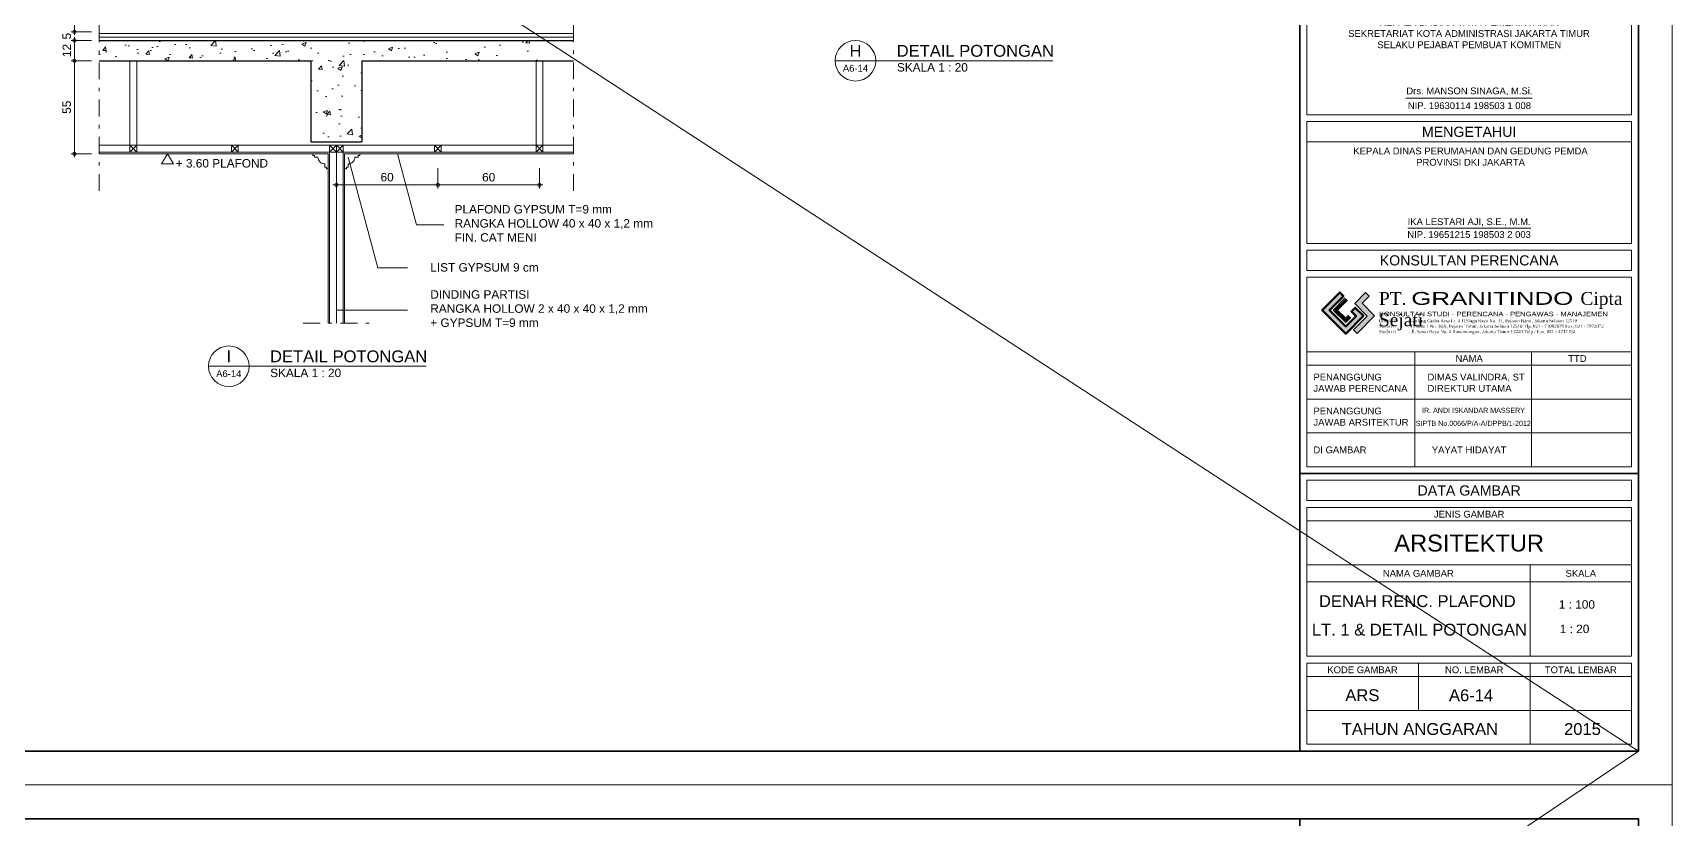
# Model space of a CAD drawing. Header units: millimetres. Extents: x -11 to 1625, y -267 to 180.
# Drawn here: x 597.3 to 645.74, y 36.28 to 59.49 of the extents above; entities that cross this region are included whole.
import ezdxf
from ezdxf.enums import TextEntityAlignment as Align

# ---------------------------------------------------------------- set-up
doc = ezdxf.new("R2010")
doc.units = ezdxf.units.MM
doc.linetypes.add('DASHDOT', pattern=[1, 0.5, -0.25, 0, -0.25])
for name, color, linetype, lineweight in [('ars', 11, 'Continuous', 5), ('blk', 1, 'Continuous', 30), ('GRS KOP', 1, 'Continuous', 35), ('kop', 7, 'Continuous', 20), ('lan', 7, 'Continuous', 15), ('logo', 7, 'Continuous', 50), ('not', 7, 'Continuous', 20), ('PARTISI', 190, 'Continuous', 9), ('pla', 213, 'Continuous', 15), ('u', 6, 'Continuous', 20)]:
    doc.layers.add(name, color=color, linetype=linetype, lineweight=lineweight)
doc.styles.add('BARU', font='complex.shx')
doc.styles.add('S', font='SIMPLEX', dxfattribs={"width": 1.1})
doc.styles.get("Standard").update_dxf_attribs({"font": 'ARIALUNI.TTF'})
doc.linetypes.add('BATTING', pattern='A,0.0001,-0.1,[134,ltypeshp.shx,S=0.1,R=0,X=-0.1,Y=0],-0.2,[134,ltypeshp.shx,S=0.1,R=180,X=0.1,Y=0],-0.1', length=0.4001)
doc.dimstyles.new('SK-20', dxfattribs={"dimtxt": 0.25, "dimasz": 0.1, "dimexe": 0.1, "dimexo": 0, "dimgap": 0.1, "dimtad": 1, "dimdec": 0, "dimlfac": 20, "dimzin": 12, "dimdsep": 46, "dimtxsty": 'Standard', "dimblk": 'BULAT', "dimcen": 0.1, "dimdle": 0.1, "dimclrd": 256, "dimclre": 256, "dimclrt": 256, "dimadec": 0, "dimazin": 3, "dimtfac": 1, "dimtdec": 0, "dimtix": 1, "dimtofl": 0, "dimtmove": 0, "dimatfit": 3, "dimldrblk": 'BULAT', "dimfxl": 0, "dimtolj": 1, "dimtzin": 0, "dimlwd": -1, "dimlwe": -1, "dimarcsym": 0})

# ---------------------------------------------------------------- blocks, each defined once
blk = doc.blocks.new('logo granitindo baru')
at = {"layer": 'logo'}
for points in [[(1.03, 1.463), (0.916, 1.574), (0.366, 1.024), (1.1, 0.289), (1.652, 0.843), (1.392, 1.098), (1.281, 0.987), (1.423, 0.84), (1.102, 0.519), (0.594, 1.025)], [(1.721, 1.576), (1.381, 1.236), (1.771, 0.842), (1.341, 0.407), (1.454, 0.294), (2.001, 0.844), (1.609, 1.237), (1.835, 1.464)]]:
    blk.add_hatch(color=8, dxfattribs=at).paths.add_polyline_path(points)
blk.add_lwpolyline([(1.03, 1.463), (0.916, 1.574), (0.366, 1.024), (1.1, 0.289), (1.652, 0.843), (1.392, 1.098), (1.281, 0.987), (1.423, 0.84), (1.102, 0.519), (0.594, 1.025), (1.03, 1.463), (0.916, 1.574)], dxfattribs=at)
at = {"layer": 'logo', "lineweight": 0}
blk.add_lwpolyline([(1.721, 1.576), (1.381, 1.236), (1.771, 0.842), (1.341, 0.407), (1.454, 0.294), (2.001, 0.844), (1.609, 1.237), (1.835, 1.464), (1.721, 1.576)], dxfattribs=at)
at = {"layer": 'logo', "lineweight": 13}
for points in [[(1.089, 1.403), (0.713, 1.026), (1.101, 0.638), (1.258, 0.794)], [(1.112, 1.38), (0.759, 1.026), (1.101, 0.683), (1.235, 0.817)], [(1.134, 1.357), (0.803, 1.026), (1.101, 0.728), (1.213, 0.839)], [(1.157, 1.334), (0.85, 1.026), (1.101, 0.775), (1.189, 0.863)]]:
    blk.add_lwpolyline(points, dxfattribs=at)
at = {"layer": 'logo', "insert": (2.134, 1.589), "char_height": 0.4, "width": 7.66452, "attachment_point": 1}
blk.add_mtext('{\\fTimes New Roman|b0|i0|c0|p18;PT. \\fCityBlueprint|b0|i0|c2|p2;\\W1.5;GRANITINDO \\fTimes New Roman|b0|i0|c0|p18;\\W1;Cipta Sejati}', dxfattribs=at)
at = {"layer": 'logo', "insert": (2.134, 0.975), "char_height": 0.1, "attachment_point": 1}
blk.add_mtext_dynamic_manual_height_columns('{\\f@Arial Unicode MS|b0|i0|c0|p34;\\H1.4x;\\W1.2;KONSULTAN STUDI - PERENCANA - PENGAWAS - MANAJEMEN\\fTimes New Roman|b0|i0|c0|p18;\\P\\pt0.9;\\H0.71429x;\\W1;Domisili ^I: Gedung Graha Arsa Lt. 4 Jl.Siaga Raya No. 31, Pejaten Barat, Jakarta Selatan 12510\\PStudio I ^I: Jl. Batu I No. 36A, Pejaten Timur, Jakarta Selatan 12510 Tlp. 021 - 71082879 Fax. 021 - 7972072\\PStudio II          : Jl. Sawo Raya No. 4 Rawamangun, Jakarta Timur 13220 Telp / Fax. 021 - 4717152}', width=9.56937, gutter_width=0, heights=[1.67], dxfattribs=at)
blk = doc.blocks.new('kop')
at = {"layer": 'GRS KOP'}
for p, q in [((73, 1), (73, 54)), ((83, 1), (83, 54)), ((73, 9.2), (83, 9.2))]:
    blk.add_line(p, q, dxfattribs=at)
blk.add_lwpolyline([(1, 54), (83, 54), (83, 1), (1, 1)], close=True, dxfattribs=at)
at = {"layer": 'kop', "color": 7}
for p, q in [((84, 55), (0, 55)), ((84, 55), (84, 0)), ((84, 55), (84, 0)), ((0, 0), (84, 0))]:
    blk.add_line(p, q, dxfattribs=at)
at = {"layer": 'kop'}
for p, q in [((73.2, 19.8), (73.2, 23.4)), ((82.8, 19.8), (82.8, 23.4)), ((76.127, 20.296), (79.863, 20.296)), ((82.8, 19.8), (73.2, 19.8)), ((73.2, 16), (73.2, 19.6)), ((82.8, 19.6), (73.2, 19.6)), ((82.8, 16), (82.8, 19.6)), ((82.8, 19), (73.2, 19)), ((82.8, 16), (73.2, 16)), ((73.2, 9.4), (73.2, 15)), ((82.8, 15), (73.2, 15)), ((82.8, 9.4), (82.8, 15)), ((82.8, 12.8), (73.2, 12.8)), ((76.4, 9.4), (76.4, 12.8)), ((79.842, 9.4), (79.842, 12.8)), ((82.8, 12.4), (73.2, 12.4)), ((73.2, 12.4), (73.2, 11.4)), ((82.8, 11.4), (73.2, 11.4)), ((82.8, 10.4), (73.2, 10.4)), ((82.8, 9.4), (73.2, 9.4)), ((73.2, 7.8), (82.8, 7.8)), ((73.2, 6.5), (82.8, 6.5)), ((79.8, 3.8), (79.8, 6.5)), ((73.2, 6), (82.8, 6)), ((76.5, 2.2), (76.5, 3.6)), ((79.8, 1.2), (79.8, 3.6)), ((73.2, 3.2), (82.8, 3.2)), ((73.2, 2.2), (82.8, 2.2))]:
    blk.add_line(p, q, dxfattribs=at)
blk.add_lwpolyline([(76.189, 16.449), (79.826, 16.449)], dxfattribs=at)
for points in [[(73.2, 15.2), (82.8, 15.2), (82.8, 15.8), (73.2, 15.8)], [(73.2, 8.4), (82.8, 8.4), (82.8, 9), (73.2, 9)], [(73.2, 3.8), (82.8, 3.8), (82.8, 8.2), (73.2, 8.2)], [(73.2, 1.2), (82.8, 1.2), (82.8, 3.6), (73.2, 3.6)]]:
    blk.add_lwpolyline(points, close=True, dxfattribs=at)
at = {"xscale": 0.9500000000000455, "yscale": 0.9500000000000455, "zscale": 0.9500000000000455}
blk.add_blockref('logo granitindo baru', (73.307, 13.056), dxfattribs=at)
at = {"layer": 'kop'}
for s, height, p in [('Drs. MANSON SINAGA, M.Si.', 0.19926, (78.009, 20.496)), ('NIP. 19630114 198503 1 008', 0.19926, (78.009, 20.071)), ('MENGETAHUI', 0.3, (78, 19.3)), ('IKA LESTARI AJI, S.E., M.M.', 0.2, (77.999, 16.625)), ('NIP. 19651215 198503 2 003', 0.2, (77.999, 16.264)), ('KONSULTAN PERENCANA', 0.3, (78, 15.5)), ('NAMA', 0.2, (78, 12.6)), ('TTD', 0.2, (81.2, 12.6)), ('DATA GAMBAR', 0.3, (78, 8.7)), ('JENIS GAMBAR', 0.2, (78, 8)), ('ARSITEKTUR', 0.5, (78, 7.146)), ('NAMA GAMBAR', 0.2, (76.5, 6.25)), ('SKALA', 0.2, (81.3, 6.25)), ('KODE GAMBAR', 0.2, (74.85, 3.4)), ('NO. LEMBAR', 0.2, (78.15, 3.4)), ('TOTAL LEMBAR', 0.2, (81.3, 3.4)), ('ARS', 0.35, (74.844, 2.65)), ('TAHUN ANGGARAN', 0.35, (76.545, 1.65)), ('2015', 0.35, (81.349, 1.65))]:
    blk.add_text(s, height=height, dxfattribs=at).set_placement(p, align=Align.MIDDLE)
blk.add_text('SIPTB No.0066/P/A-A/DPPB/1-2012', height=0.15, dxfattribs=at).set_placement((78.122, 10.609), align=Align.CENTER)
at = {"layer": 'kop', "char_height": 0.2, "attachment_point": 1, "style": 'BARU'}
for s, width, insert in [('\\pi1.5072;{\\fArial|b0|i0|c0|p34;KEPALA BAGIAN TATA PEMERINTAHAN\\P\\pi0.57794;SEKRETARIAT KOTA ADMINISTRASI JAKARTA TIMUR\\P\\pi1.4412;SELAKU PEJABAT PEMBUAT KOMITMEN}', 8.28085, (73.847, 22.638)), ('\\pi1.1521;{\\fArial|b0|i0|c0|p34;KEPALA DINAS PERUMAHAN DAN GEDUNG PEMDA\\P\\pi3.0079;PROVINSI DKI JAKARTA}', 9.20836, (73.427, 18.833))]:
    blk.add_mtext_dynamic_manual_height_columns(s, width=width, gutter_width=1.5, heights=[0], dxfattribs=dict(at, insert=insert))
at = {"layer": 'kop', "attachment_point": 1}
for s, insert, char_height, width in [('PENANGGUNG\\PJAWAB PERENCANA', (73.4, 12.15), 0.2, 8.33062), ('DIMAS VALINDRA, ST\\PDIREKTUR UTAMA', (76.77, 12.15), 0.2, 8.16499), ('PENANGGUNG\\PJAWAB ARSITEKTUR', (73.4, 11.15), 0.2, 8.79211), ('IR. ANDI ISKANDAR MASSERY', (76.609, 11.143), 0.15, 4.04264), ('DI GAMBAR', (73.4, 10), 0.2, 7.59768)]:
    blk.add_mtext(s, dxfattribs=dict(at, insert=insert, char_height=char_height, width=width))
at = {"layer": 'kop', "style": 'BARU', "flags": 4}
for p, height in [((73.8, 5.4), 0.35), ((80.303, 5.382), 0.25), ((73.8, 4.9), 0.35), ((80.303, 4.882), 0.25), ((73.8, 4.4), 0.35), ((80.303, 4.382), 0.25)]:
    blk.add_attdef('-', p, '', height=height, dxfattribs=at)
at = {"layer": 'kop', "flags": 4}
for tag, p in [('AR-00', (78.057, 2.648)), ('00', (81.238, 2.647))]:
    blk.add_attdef(tag, text='', height=0.35, dxfattribs=at).set_placement(p, align=Align.MIDDLE)
blk = doc.blocks.new('Ndtpd')
blk.add_line((0.747, 0), (-0.747, 0))
blk.add_circle((0, 0), 0.747)
at = {"flags": 4}
for tag, height, p in [('NO', 0.5, (0, 0.148)), ('NOLBR', 0.3, (0, -0.398))]:
    blk.add_attdef(tag, text='', height=height, dxfattribs=at).set_placement(p, align=Align.CENTER)
for tag, p, height in [('NDTPD', (1.516, 0.148), 0.5), ('SKALA', (1.523, -0.398), 0.3)]:
    blk.add_attdef(tag, p, '', height=height, dxfattribs=at)
blk = doc.blocks.new('BULAT')
for p, q in [((-1, 0), (1, 0)), ((0, -1), (0, 1))]:
    blk.add_line(p, q)
blk.add_circle((0, 0), 0.5)
blk = doc.blocks.new('*D2969')
at = {"layer": 'Defpoints', "color": 0, "ltscale": 0.15}
for p in [(609.269, 55.493), (612.269, 55.493), (612.269, 54.993)]:
    blk.add_point(p, dxfattribs=at)
at = {"layer": 'u', "ltscale": 0.15}
for p, q in [((609.269, 55.493), (609.269, 54.893)), ((612.269, 55.493), (612.269, 54.893)), ((609.369, 54.993), (612.169, 54.993))]:
    blk.add_line(p, q, dxfattribs=at)
at = {"layer": 'u', "ltscale": 0.15, "xscale": 0.1, "yscale": 0.1, "zscale": 0.1, "rotation": 180}
blk.add_blockref('BULAT', (609.269, 54.993), dxfattribs=at)
at = {"layer": 'u', "ltscale": 0.15, "xscale": 0.1, "yscale": 0.1, "zscale": 0.1}
blk.add_blockref('BULAT', (612.269, 54.993), dxfattribs=at)
at = {"layer": 'u', "ltscale": 0.15, "insert": (610.769, 55.221), "char_height": 0.25, "attachment_point": 5}
blk.add_mtext('\\A1;60', dxfattribs=at)
blk = doc.blocks.new('PEILA')
blk.add_lwpolyline([(-0.188, -0.325), (0.188, -0.325), (0, 0)], close=True)
at = {"style": 'S', "width": 1.1, "flags": 4}
blk.add_attdef('CAT', (0.265, -0.289), '', height=0.2, dxfattribs=at)
blk = doc.blocks.new('*D2970')
at = {"layer": 'Defpoints', "color": 0, "ltscale": 0.15}
for p in [(606.269, 55.493), (609.269, 55.493), (609.269, 54.993)]:
    blk.add_point(p, dxfattribs=at)
at = {"layer": 'u', "ltscale": 0.15}
for p, q in [((606.269, 55.493), (606.269, 54.893)), ((609.269, 55.493), (609.269, 54.893)), ((606.369, 54.993), (609.169, 54.993))]:
    blk.add_line(p, q, dxfattribs=at)
at = {"layer": 'u', "ltscale": 0.15, "xscale": 0.1, "yscale": 0.1, "zscale": 0.1, "rotation": 180}
blk.add_blockref('BULAT', (606.269, 54.993), dxfattribs=at)
at = {"layer": 'u', "ltscale": 0.15, "xscale": 0.1, "yscale": 0.1, "zscale": 0.1}
blk.add_blockref('BULAT', (609.269, 54.993), dxfattribs=at)
at = {"layer": 'u', "ltscale": 0.15, "insert": (607.769, 55.221), "char_height": 0.25, "attachment_point": 5}
blk.add_mtext('\\A1;60', dxfattribs=at)
blk = doc.blocks.new('*D2842')
at = {"layer": 'Defpoints', "color": 0, "ltscale": 0.15}
for p in [(598.531, 59.265), (599.031, 59.515), (599.031, 59.265)]:
    blk.add_point(p, dxfattribs=at)
at = {"layer": 'u', "ltscale": 0.15}
for p, q in [((598.531, 59.615), (598.531, 59.715)), ((599.031, 59.515), (598.431, 59.515)), ((599.031, 59.265), (598.431, 59.265)), ((598.531, 59.165), (598.531, 59.065))]:
    blk.add_line(p, q, dxfattribs=at)
at = {"layer": 'u', "ltscale": 0.15, "xscale": 0.1, "yscale": 0.1, "zscale": 0.1}
for p, rotation in [((598.531, 59.515), 270), ((598.531, 59.265), 90)]:
    blk.add_blockref('BULAT', p, dxfattribs=dict(at, rotation=rotation))
at = {"layer": 'u', "ltscale": 0.15, "insert": (598.304, 59.39), "char_height": 0.25, "attachment_point": 5, "rotation": 90}
blk.add_mtext('\\A1;5', dxfattribs=at)
blk = doc.blocks.new('*D2843')
at = {"layer": 'Defpoints', "color": 0, "ltscale": 0.15}
for p in [(599.031, 59.265), (598.531, 58.665), (599.031, 58.665)]:
    blk.add_point(p, dxfattribs=at)
at = {"layer": 'u', "ltscale": 0.15}
for p, q in [((599.031, 59.265), (598.431, 59.265)), ((598.531, 59.165), (598.531, 58.765)), ((599.031, 58.665), (598.431, 58.665))]:
    blk.add_line(p, q, dxfattribs=at)
at = {"layer": 'u', "ltscale": 0.15, "xscale": 0.1, "yscale": 0.1, "zscale": 0.1}
for p, rotation in [((598.531, 59.265), 90), ((598.531, 58.665), 270)]:
    blk.add_blockref('BULAT', p, dxfattribs=dict(at, rotation=rotation))
at = {"layer": 'u', "ltscale": 0.15, "insert": (598.305, 58.965), "char_height": 0.25, "attachment_point": 5, "rotation": 90}
blk.add_mtext('\\A1;12', dxfattribs=at)
blk = doc.blocks.new('*D2844')
at = {"layer": 'Defpoints', "color": 0, "ltscale": 0.15}
for p in [(599.031, 58.665), (598.531, 55.915), (599.031, 55.915)]:
    blk.add_point(p, dxfattribs=at)
at = {"layer": 'u', "ltscale": 0.15}
for p, q in [((599.031, 58.665), (598.431, 58.665)), ((598.531, 58.565), (598.531, 56.015)), ((599.031, 55.915), (598.431, 55.915))]:
    blk.add_line(p, q, dxfattribs=at)
at = {"layer": 'u', "ltscale": 0.15, "xscale": 0.1, "yscale": 0.1, "zscale": 0.1}
for p, rotation in [((598.531, 58.665), 90), ((598.531, 55.915), 270)]:
    blk.add_blockref('BULAT', p, dxfattribs=dict(at, rotation=rotation))
at = {"layer": 'u', "ltscale": 0.15, "insert": (598.304, 57.29), "char_height": 0.25, "attachment_point": 5, "rotation": 90}
blk.add_mtext('\\A1;55', dxfattribs=at)

msp = doc.modelspace()

# ---------------------------------------------------------------- hatches: boundary and pattern name
at = {"layer": 'lan'}
h = msp.add_hatch(dxfattribs=at)
h.set_pattern_fill('AR-CONC', color=256, scale=0.007)
h.set_pattern_definition([(50, (274.6456, -37.6232), (1.2752927, -0.1115736), [0.13335, -1.46685]), (355, (274.6456, -37.6232), (-0.246704, 1.337398), [0.10668, -1.173484]), (100.45144, (274.7519, -37.6325), (1.0285887, 1.2258243), [0.11333, -1.2466317]), (46.1842, (274.6456, -37.2676), (1.897553, -0.294296), [0.200025, -2.200275]), (96.63556, (274.8037, -37.292), (1.661829, 1.731983), [0.169995, -1.869949]), (351.18415, (274.6456, -37.2676), (1.661829, 1.731983), [0.16002, -1.760218]), (21, (274.8234, -37.3565), (1.0613007, -0.7158564), [0.13335, -1.46685]), (326, (274.8234, -37.3565), (0.432614, 1.289316), [0.10668, -1.17348]), (71.45144, (274.9118, -37.4161), (1.493915, 0.5734594), [0.11333, -1.2466296]), (37.5, (274.6456, -37.62316), (0.0216202, 0.5918853), [0, -1.159256, 0, -1.19126, 0, -1.177925]), (7.5, (274.6456, -37.62316), (0.4677376, 0.701264), [0, -0.679196, 0, -1.132586, 0, -0.448945]), (327.5, (274.2491, -37.62316), (0.94913417, -0.0401012), [0, -0.4445, 0, -1.38684, 0, -1.84023]), (317.5, (274.0713, -37.62316), (1.0369043, 0.1779854), [0, -0.57785, 0, -0.921004, 0, -1.30683])])
h.paths.add_polyline_path([(599.2638875, 59.265116), (599.2638875, 58.665116), (605.5190562, 58.665116), (605.5190562, 56.265116), (607.0190562, 56.265116), (607.0190562, 58.665116), (612.5717836, 58.665116), (612.5717836, 59.265116)])

# ---------------------------------------------------------------- linework, layer by layer
at = {"layer": 'ars'}
for p, q in [((599.2638875, 59.465116), (613.2742249, 59.465116)), ((599.2638875, 55.915116), (606.0240562, 55.915116)), ((600.1690562, 55.965116), (600.3690562, 56.165116)), ((600.1690562, 56.165116), (600.3690562, 55.965116)), ((603.1690562, 55.965116), (603.3690562, 56.165116)), ((603.1690562, 56.165116), (603.3690562, 55.965116)), ((606.0240562, 55.915116), (606.0240562, 50.9043399)), ((606.0690562, 55.965116), (606.2690562, 56.165116)), ((606.0690562, 56.165116), (606.2690562, 55.965116)), ((606.4690562, 55.965116), (606.2690562, 56.165116)), ((606.4690562, 56.165116), (606.2690562, 55.965116)), ((606.5140562, 55.915116), (613.2742249, 55.915116)), ((606.5140562, 55.915116), (606.5140562, 50.9043399)), ((609.3690562, 55.965116), (609.1690562, 56.165116)), ((609.3690562, 56.165116), (609.1690562, 55.965116)), ((612.3690562, 55.965116), (612.1690562, 56.165116)), ((612.3690562, 56.165116), (612.1690562, 55.965116))]:
    msp.add_line(p, q, dxfattribs=at)
at = {"layer": 'ars', "linetype": 'BATTING', "ltscale": 0.25}
msp.add_line((599.2638875, 59.365116), (613.2742249, 59.365116), dxfattribs=at)
at = {"layer": 'blk'}
for p, q in [((599.2638875, 59.265116), (613.2742249, 59.265116)), ((599.2638875, 58.665116), (605.5190562, 58.665116)), ((605.5190562, 58.665116), (605.5190562, 56.265116)), ((607.0190562, 58.665116), (607.0190562, 56.265116)), ((607.0190562, 58.665116), (613.2742249, 58.665116)), ((605.5190562, 56.265116), (607.0190562, 56.265116))]:
    msp.add_line(p, q, dxfattribs=at)
at = {"layer": 'lan'}
for points in [[(605.6240562, 55.815116), (605.6240562, 55.865116), (605.5740562, 55.865116), (605.5740562, 55.915116), (606.0240562, 55.915116), (606.0240562, 55.465116), (605.9740562, 55.465116), (605.9740562, 55.515116), (605.9240562, 55.515116), (605.9240562, 55.615116, -0.4142135624), (605.7240562, 55.815116)], [(606.9140562, 55.815116), (606.9140562, 55.865116), (606.9640562, 55.865116), (606.9640562, 55.915116), (606.5140562, 55.915116), (606.5140562, 55.465116), (606.5640562, 55.465116), (606.5640562, 55.515116), (606.6140562, 55.515116), (606.6140562, 55.615116, 0.4142135624), (606.8140562, 55.815116)]]:
    msp.add_lwpolyline(points, format="xyb", close=True, dxfattribs=at)
at = {"layer": 'not', "linetype": 'DASHDOT'}
for p, q in [((599.2638875, 54.8151869), (599.2638875, 60.0949823)), ((613.2742249, 54.8151869), (613.2742249, 60.0949823)), ((605.2890562, 50.9043399), (607.2490562, 50.9043399))]:
    msp.add_line(p, q, dxfattribs=at)
at = {"layer": 'not'}
for p, q in [((622.2073894, 58.663587), (627.434427, 58.663587)), ((607.4914888, 52.540493), (606.6140562, 55.815116)), ((608.6340643, 53.8143501), (608.0711658, 55.915116)), ((609.4402593, 53.8143501), (608.6340643, 53.8143501)), ((608.3731469, 52.540493), (607.4914888, 52.540493)), ((608.3731469, 51.2908901), (606.2690562, 51.2908901)), ((603.690728, 49.6344953), (608.9177655, 49.6344953))]:
    msp.add_line(p, q, dxfattribs=at)
at = {"layer": 'PARTISI'}
for p, q in [((606.0690562, 56.165116), (606.0690562, 50.9043399)), ((606.2690562, 56.165116), (606.2690562, 50.9043399)), ((606.4690562, 56.165116), (606.4690562, 50.9043399))]:
    msp.add_line(p, q, dxfattribs=at)
at = {"layer": 'pla'}
for p, q in [((600.1690562, 58.665116), (600.1690562, 55.965116)), ((600.3690562, 58.665116), (600.3690562, 55.965116)), ((612.1690562, 58.665116), (612.1690562, 55.965116)), ((612.3690562, 58.665116), (612.3690562, 55.965116)), ((599.2638875, 56.165116), (613.2742249, 56.165116)), ((599.2638875, 55.965116), (613.2742249, 55.965116)), ((603.1690562, 56.165116), (603.1690562, 55.965116)), ((603.3690562, 56.165116), (603.3690562, 55.965116)), ((609.1690562, 56.165116), (609.1690562, 55.965116)), ((609.3690562, 56.165116), (609.3690562, 55.965116))]:
    msp.add_line(p, q, dxfattribs=at)
at = {"layer": 'u'}
msp.add_lwpolyline([(561.738206, 92.2640826), (644.738206, 38.2640826), (561.738206, -17.7359174)], dxfattribs=at)

# ---------------------------------------------------------------- block references
at = {"layer": 'kop'}
ref = msp.add_blockref('kop', (561.738206, 37.2640826), dxfattribs=at)
ref.add_attrib('-', 'DENAH RENC. PLAFOND', (635.3004312, 42.5190167), dxfattribs={"height": 0.35, "flags": 4})
ref.add_attrib('-', 'LT. 1 & DETAIL POTONGAN', (635.0913938, 41.6756386), dxfattribs={"height": 0.35, "flags": 4})
ref.add_attrib('-', '1 : 20', (642.4163239, 41.7474232), dxfattribs={"height": 0.25, "flags": 4})
ref.add_attrib('-', '1 : 100', (642.38794, 42.4704254), dxfattribs={"height": 0.25, "flags": 4})
ref.add_attrib('AR-00', 'A6-14', dxfattribs={"height": 0.34997405, "flags": 4}).set_placement((639.7951616, 39.9117814), align=Align.MIDDLE)
ref.add_attrib('-', 'YAYAT HIDAYAT', dxfattribs={"height": 0.2}).set_placement((639.738206, 47.1640826), align=Align.MIDDLE)
msp.add_blockref('kop', (561.7382055, -17.7359174), dxfattribs=at)
at = {"layer": 'not'}
ref = msp.add_blockref('Ndtpd', (621.6073894, 58.663587), dxfattribs=dict(at, xscale=0.803212851405533, yscale=0.803212851405533, zscale=0.803212851405533))
ref.add_attrib('NO', 'H', dxfattribs={"layer": '0', "height": 0.35, "flags": 4}).set_placement((621.6070623, 58.7821129), align=Align.CENTER)
ref.add_attrib('NDTPD', 'DETAIL POTONGAN', (622.8250741, 58.7821129), dxfattribs={"layer": '0', "height": 0.35, "flags": 4})
ref.add_attrib('NOLBR', 'A6-14', dxfattribs={"layer": '0', "height": 0.2, "flags": 4}).set_placement((621.6070623, 58.3436171), align=Align.CENTER)
ref.add_attrib('SKALA', 'SKALA 1 : 20', (622.8308741, 58.3436171), dxfattribs={"layer": '0', "height": 0.25, "flags": 4})
ref = msp.add_blockref('PEILA', (601.2804499, 55.915116), dxfattribs=dict(at, xscale=0.9237604307034011, yscale=0.9237604307034011, zscale=0.9237604307034011))
ref.add_attrib('CAT', '+ 3.60 PLAFOND', (601.5237952, 55.5085642), dxfattribs={"layer": '0', "height": 0.25, "flags": 4})
ref = msp.add_blockref('Ndtpd', (603.090728, 49.6344953), dxfattribs=dict(at, xscale=0.803212851405533, yscale=0.803212851405533, zscale=0.803212851405533))
ref.add_attrib('NO', 'I', dxfattribs={"layer": '0', "height": 0.35, "flags": 4}).set_placement((603.0904008, 49.7530212), align=Align.CENTER)
ref.add_attrib('NDTPD', 'DETAIL POTONGAN', (604.3084126, 49.7530212), dxfattribs={"layer": '0', "height": 0.35, "flags": 4})
ref.add_attrib('NOLBR', 'A6-14', dxfattribs={"layer": '0', "height": 0.2, "flags": 4}).set_placement((603.0904008, 49.3145254), align=Align.CENTER)
ref.add_attrib('SKALA', 'SKALA 1 : 20', (604.3142127, 49.3145254), dxfattribs={"layer": '0', "height": 0.25, "flags": 4})

# ---------------------------------------------------------------- texts
at = {"layer": 'not', "char_height": 0.25, "attachment_point": 1}
for s, width, insert in [('PLAFOND GYPSUM T=9 mm\\PRANGKA HOLLOW 40 x 40 x 1,2 mm\\PFIN. CAT MENI', 5.991879666, (609.7633391, 54.3996084)), ('LIST GYPSUM 9 cm', 4.790343037, (609.0443471, 52.6814957)), ('DINDING PARTISI\\PRANGKA HOLLOW 2 x 40 x 40 x 1,2 mm\\P+ GYPSUM T=9 mm', 6.45299154, (609.0443471, 51.8814957))]:
    msp.add_mtext_dynamic_manual_height_columns(s, width=width, gutter_width=4.3707989, heights=[0], dxfattribs=dict(at, insert=insert))

# ---------------------------------------------------------------- dimensions: what is measured, and where the dimension line sits
at = {"layer": 'u', "ltscale": 0.15}
for base, p1, p2, picture, middle in [((598.530847, 59.265116), (599.030847, 59.515116), (599.030847, 59.265116), '*D2842', (598.530847, 59.390116)), ((598.530847, 58.665116), (599.030847, 59.265116), (599.030847, 58.665116), '*D2843', (598.530847, 58.965116)), ((598.530847, 55.915116), (599.030847, 58.665116), (599.030847, 55.915116), '*D2844', (598.530847, 57.290116))]:
    dim = msp.add_linear_dim(base=base, p1=p1, p2=p2, angle=270, dimstyle='SK-20', dxfattribs=at)
    dim.commit()
    dim.dimension.update_dxf_attribs({"geometry": picture, "text_midpoint": middle, "dimtype": 160})
for base, p1, p2, picture, middle in [((609.2690562, 54.9934763), (606.2690562, 55.4934763), (609.2690562, 55.4934763), '*D2970', (607.7690562, 54.9934763)), ((612.2690562, 54.9934763), (609.2690562, 55.4934763), (612.2690562, 55.4934763), '*D2969', (610.7690562, 54.9934763))]:
    dim = msp.add_linear_dim(base=base, p1=p1, p2=p2, dimstyle='SK-20', dxfattribs=at)
    dim.commit()
    dim.dimension.update_dxf_attribs({"geometry": picture, "text_midpoint": middle, "dimtype": 160})

doc.saveas('drawing.dxf')
